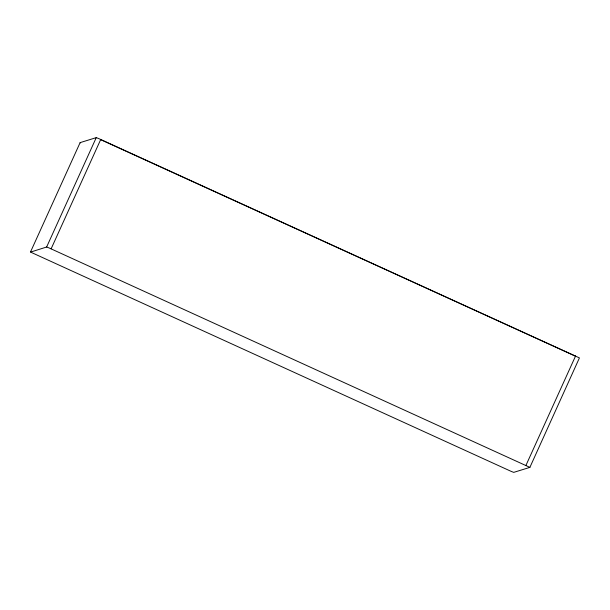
<?xml version="1.0" encoding="UTF-8"?>
<svg xmlns="http://www.w3.org/2000/svg" width="610" height="610" viewBox="0 0 610 610"><rect width="100%" height="100%" fill="white"/><g stroke="black" fill="none" stroke-linecap="round" stroke-linejoin="round"><path stroke-width="0.91" d="M30.5 252.006L80.116 142.626L96.258 137.631L98.599 138.516L579.431 357.902L529.884 467.374L513.742 472.369L511.401 471.484L30.569 252.098L46.634 247.012L48.983 247.896L529.884 467.374M46.634 247.012L96.258 137.631M51.118 248.842L100.734 139.461M525.957 465.369L575.573 355.988M100.459 139.545L575.299 356.08M80.543 142.931L80.116 142.626"/></g></svg>
